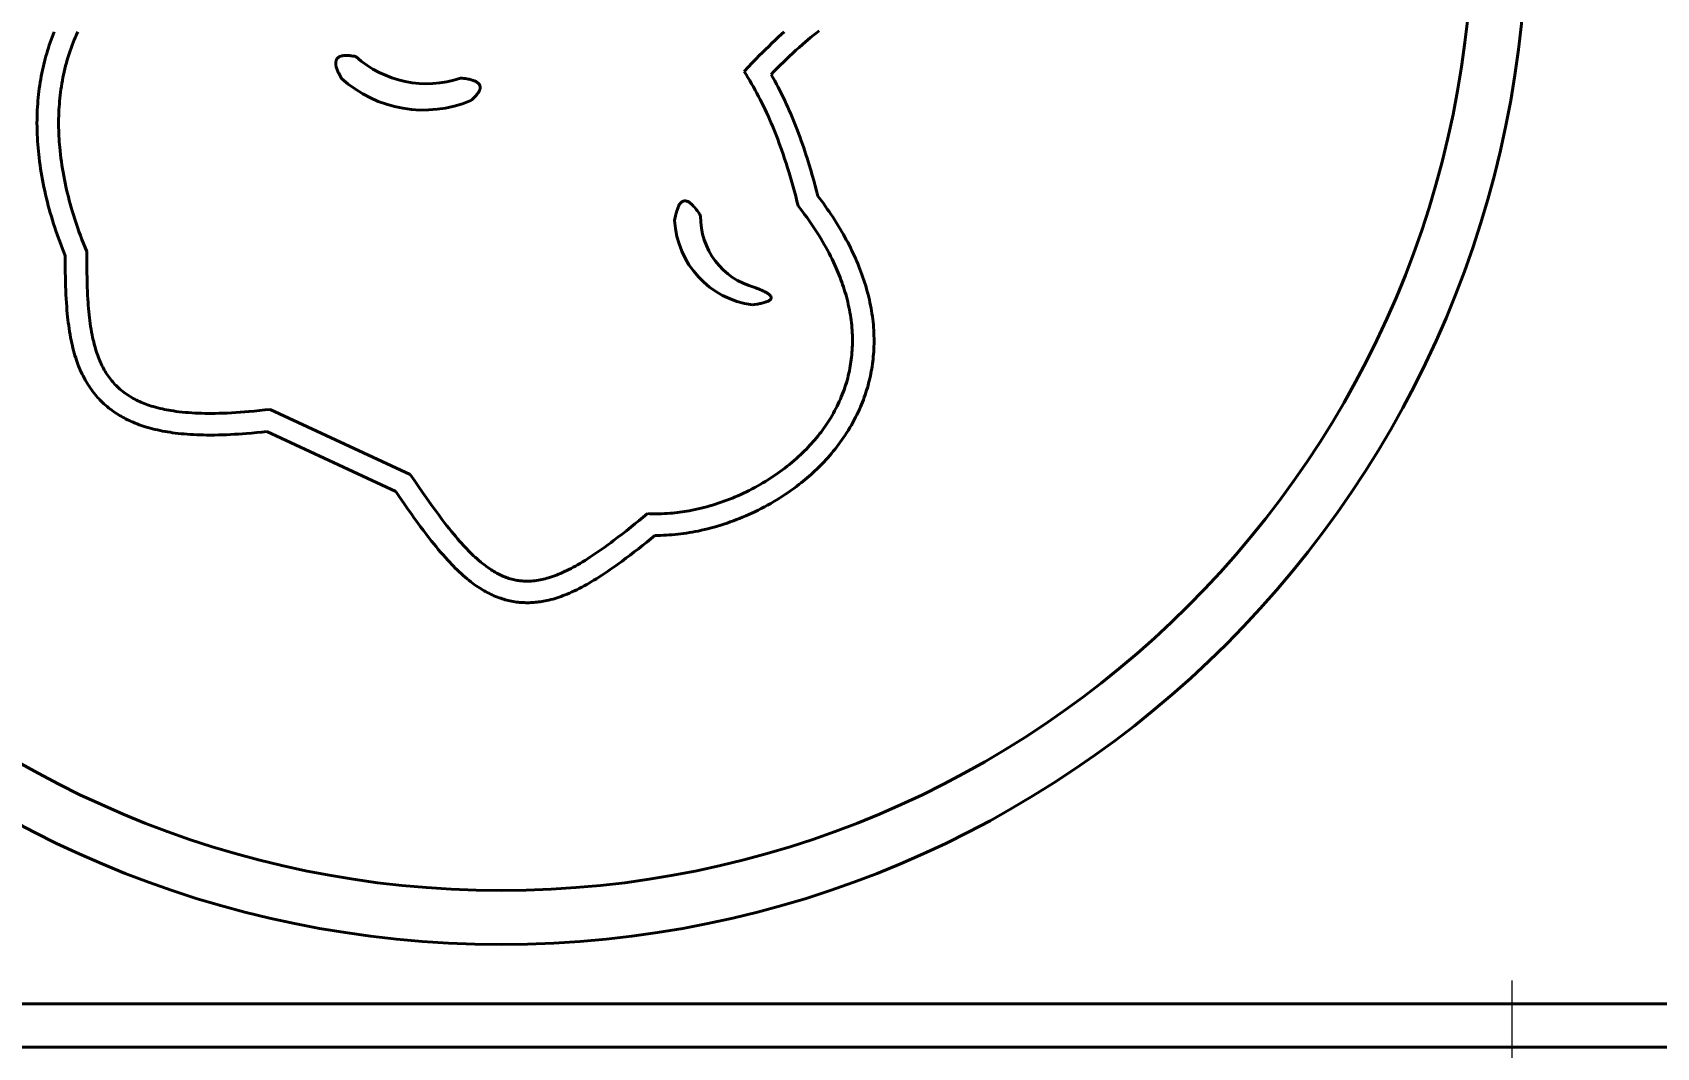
# Model space of a CAD drawing. Header units: millimetres. Extents: x 15 to 415, y 5 to 292.
# Drawn here: x 90.85 to 128.46, y 53.1 to 76.6 of the extents above; entities that cross this region are included whole.
import ezdxf

# ---------------------------------------------------------------- set-up
doc = ezdxf.new("R2010")
doc.units = ezdxf.units.MM
doc.layers.add('Annotations', color=7, linetype='Continuous')
doc.layers.add('Geometries', color=7, linetype='Continuous')
doc.styles.add('Shapr1', font='txt', dxfattribs={"height": 3.3495})
doc.dimstyles.new('ISO-25', dxfattribs={"dimtxt": 2.5, "dimasz": 2.5, "dimexe": 1.25, "dimexo": 0.625, "dimtad": 1, "dimtxsty": 'Standard', "dimcen": 2.5, "dimadec": 0, "dimazin": 0, "dimtfac": 1, "dimtmove": 0, "dimatfit": 3, "dimfxl": 1, "dimarcsym": 0})

# ---------------------------------------------------------------- blocks, each defined once
blk = doc.blocks.new('*D4')
at = {"layer": 'Annotations', "color": 0, "linetype": 'Continuous', "lineweight": 15}
for p, q in [((125.113, 52.152), (125.113, 54.652)), ((125.113, 49.652), (125.113, 43.901)), ((125.738, 49.652), (126.363, 49.652)), ((125.113, 43.901), (125.113, 25.999)), ((125.113, 41.401), (125.113, 38.901))]:
    blk.add_line(p, q, dxfattribs=at)
at = {"layer": 'Annotations', "color": 0}
for points in [[(124.697, 52.152), (125.53, 52.152), (125.113, 49.652)], [(125.53, 41.401), (124.697, 41.401), (125.113, 43.901)]]:
    blk.add_solid(points, dxfattribs=at)
at = {"layer": 'Defpoints', "color": 0}
for p in [(125.113, 49.652), (30.231, 43.901), (125.113, 43.901)]:
    blk.add_point(p, dxfattribs=at)
at = {"layer": 'Annotations', "color": 0, "lineweight": 15, "insert": (122.42, 31.564), "char_height": 3.3495, "attachment_point": 5, "rotation": 90, "style": 'Shapr1'}
blk.add_mtext('\\A1;11,5', dxfattribs=at)

msp = doc.modelspace()

# ---------------------------------------------------------------- linework, layer by layer
at = {"layer": 'Geometries', "linetype": 'Continuous', "lineweight": 40}
for p, q in [((99.5964, 66.37), (96.3547, 67.8752)), ((96.2717, 67.3628), (99.2593, 65.9755)), ((145.7228, 54.106), (54.8514, 54.106)), ((161.3342, 53.106), (42.6027, 53.106))]:
    msp.add_line(p, q, dxfattribs=at)
at = {"layer": 'Geometries', "linetype": 'Continuous', "lineweight": 40, "flags": 128}
for points in [[(91.3516, 76.6158), (91.3269, 76.5546), (91.3031, 76.4931), (91.2801, 76.4312), (91.2578, 76.3691), (91.2364, 76.3066), (91.2157, 76.244), (91.1959, 76.181), (91.1768, 76.1178), (91.1586, 76.0544), (91.1411, 75.9907), (91.1244, 75.9269), (91.1086, 75.8628), (91.0926, 75.7947), (91.0775, 75.7263), (91.0632, 75.6577), (91.0498, 75.5888), (91.0373, 75.5198), (91.0257, 75.4506), (91.0147, 75.3795), (91.0046, 75.3082), (90.9953, 75.2367), (90.987, 75.1651), (90.9795, 75.0934), (90.973, 75.0216), (90.9673, 74.9497), (90.9625, 74.8778), (90.9585, 74.8059), (90.9554, 74.7339), (90.9532, 74.6619), (90.9518, 74.5898), (90.9511, 74.5034), (90.9517, 74.4169), (90.9534, 74.3305), (90.9562, 74.244), (90.9602, 74.1577), (90.9646, 74.082), (90.9698, 74.0064), (90.9758, 73.9308), (90.9827, 73.8553), (90.9904, 73.7799), (90.9989, 73.7046), (91.0096, 73.6183), (91.0213, 73.532), (91.034, 73.446), (91.0477, 73.36), (91.0624, 73.2743), (91.078, 73.1887), (91.0945, 73.1033), (91.112, 73.018), (91.1306, 72.9323), (91.15, 72.8468), (91.1704, 72.7615), (91.1916, 72.6763), (91.2135, 72.5919), (91.2363, 72.5077), (91.2599, 72.4237), (91.2844, 72.3399), (91.3096, 72.2564), (91.3356, 72.1731), (91.3623, 72.0901), (91.3899, 72.0073), (91.4181, 71.9248), (91.4471, 71.8425), (91.4771, 71.7597), (91.5078, 71.6772), (91.5391, 71.595), (91.5712, 71.5131), (91.604, 71.4314)], [(92.1042, 71.53), (92.0661, 71.6226), (92.029, 71.7155), (91.9928, 71.8087), (91.9576, 71.9023), (91.9233, 71.9963), (91.8899, 72.0909), (91.8575, 72.1859), (91.8262, 72.2812), (91.796, 72.3768), (91.7668, 72.4728), (91.7434, 72.5528), (91.7208, 72.6331), (91.699, 72.7136), (91.678, 72.7943), (91.6578, 72.8752), (91.6384, 72.9563), (91.6199, 73.0376), (91.6023, 73.1191), (91.5856, 73.2008), (91.5698, 73.2827), (91.5549, 73.3647), (91.5409, 73.4469), (91.5279, 73.5293), (91.5158, 73.6117), (91.5048, 73.6943), (91.4947, 73.7772), (91.4857, 73.8602), (91.4777, 73.9432), (91.4721, 74.0084), (91.4673, 74.0736), (91.4631, 74.1388), (91.4595, 74.2041), (91.4567, 74.2695), (91.4545, 74.3349), (91.453, 74.4004), (91.4523, 74.4659), (91.4522, 74.5344), (91.453, 74.603), (91.4546, 74.6715), (91.457, 74.74), (91.4602, 74.8085), (91.4643, 74.8769), (91.4692, 74.9452), (91.4749, 75.0135), (91.4815, 75.0817), (91.489, 75.1499), (91.4974, 75.218), (91.5066, 75.2859), (91.5167, 75.3537), (91.5278, 75.4213), (91.5397, 75.4888), (91.5526, 75.5562), (91.5663, 75.6234), (91.5811, 75.6904), (91.5977, 75.7611), (91.6153, 75.8316), (91.6341, 75.9019), (91.6539, 75.9719), (91.6748, 76.0417), (91.6968, 76.1111), (91.7185, 76.1761), (91.7411, 76.2408), (91.7647, 76.3051), (91.7894, 76.3691), (91.8149, 76.4328), (91.8415, 76.4961), (91.869, 76.5589), (91.8974, 76.6212)], [(108.2527, 76.614), (108.1924, 76.5597), (108.1175, 76.4912), (108.0431, 76.4219), (107.9694, 76.3521), (107.8962, 76.2816), (107.8233, 76.2104), (107.751, 76.1387), (107.6791, 76.0665), (107.6077, 75.9938), (107.5131, 75.8962), (107.4192, 75.7978), (107.326, 75.6988)], [(107.953, 75.6325), (108.023, 75.704), (108.0934, 75.775), (108.1644, 75.8455), (108.2358, 75.9155), (108.3078, 75.9849), (108.3804, 76.0539), (108.4536, 76.1223), (108.5275, 76.19), (108.602, 76.2569), (108.6771, 76.3232), (108.7402, 76.3776), (108.8038, 76.4315), (108.868, 76.4847), (108.9327, 76.5373), (108.998, 76.5891), (109.0639, 76.6401)], [(98.0042, 75.5378), (97.9871, 75.5673), (97.9705, 75.5972), (97.9546, 75.6274), (97.9394, 75.658), (97.9296, 75.6788), (97.9203, 75.6998), (97.9114, 75.7211), (97.9031, 75.7426), (97.8954, 75.7644), (97.8884, 75.7865), (97.8835, 75.8043), (97.8793, 75.8222), (97.8757, 75.8403), (97.8736, 75.8542), (97.872, 75.8682), (97.871, 75.8823), (97.8708, 75.8964), (97.8713, 75.9101), (97.8727, 75.9237), (97.8741, 75.9329), (97.876, 75.942), (97.8785, 75.951), (97.8813, 75.9597), (97.8847, 75.9682), (97.8887, 75.9765), (97.8933, 75.9848), (97.8985, 75.9928), (97.9043, 76.0004), (97.9121, 76.0093), (97.9208, 76.0175), (97.9303, 76.0251), (97.9404, 76.032), (97.9502, 76.0378), (97.9604, 76.043), (97.9709, 76.0476), (97.9818, 76.0517), (97.993, 76.0554), (98.0043, 76.0585), (98.0204, 76.0622), (98.0367, 76.0651), (98.0531, 76.0674), (98.0695, 76.069), (98.092, 76.0703), (98.1145, 76.0708), (98.137, 76.0705), (98.1618, 76.0694), (98.1865, 76.0677), (98.2111, 76.0653), (98.2357, 76.0624), (98.2686, 76.0577), (98.3014, 76.0523), (98.3341, 76.0462)], [(107.326, 75.6988), (107.3712, 75.6287), (107.4154, 75.5581), (107.4587, 75.4868), (107.5012, 75.415), (107.5428, 75.3426), (107.5836, 75.2698), (107.6237, 75.1962), (107.6629, 75.1222), (107.7014, 75.0478), (107.7391, 74.9729), (107.776, 74.8976), (107.8122, 74.8219), (107.8474, 74.7463), (107.8819, 74.6705), (107.9156, 74.5943), (107.9488, 74.5177), (107.9812, 74.4409), (108.013, 74.3638), (108.0442, 74.2862), (108.0747, 74.2084), (108.1047, 74.1304), (108.134, 74.0521), (108.1628, 73.9736), (108.1909, 73.8949), (108.2282, 73.7878), (108.2644, 73.6804), (108.2997, 73.5727), (108.334, 73.4646), (108.3673, 73.3562), (108.3998, 73.2475), (108.4314, 73.1383), (108.4622, 73.0289), (108.4921, 72.9193), (108.5212, 72.8094), (108.5495, 72.6992), (108.577, 72.5889)], [(109.0365, 72.812), (109.0054, 72.9331), (108.9734, 73.0539), (108.9405, 73.1745), (108.9066, 73.2949), (108.8716, 73.415), (108.8355, 73.5349), (108.8109, 73.6146), (108.7858, 73.6942), (108.7601, 73.7736), (108.7338, 73.8534), (108.7069, 73.9331), (108.6795, 74.0126), (108.6516, 74.0919), (108.6231, 74.171), (108.594, 74.25), (108.5642, 74.3288), (108.5339, 74.4073), (108.503, 74.4857), (108.4714, 74.5638), (108.4392, 74.6417), (108.4064, 74.7193), (108.3727, 74.7972), (108.3383, 74.8747), (108.3032, 74.952), (108.2674, 75.0289), (108.2308, 75.1056), (108.1935, 75.1819), (108.1554, 75.258), (108.1165, 75.3337), (108.0769, 75.409), (108.0364, 75.484), (107.9951, 75.5585), (107.953, 75.6325)], [(100.9982, 75.0257), (101.0214, 75.0457), (101.0441, 75.0662), (101.0665, 75.0872), (101.0883, 75.1088), (101.1037, 75.1249), (101.1187, 75.1414), (101.1332, 75.1583), (101.1473, 75.1758), (101.1608, 75.1939), (101.1733, 75.2125), (101.1824, 75.2274), (101.1908, 75.2428), (101.1959, 75.2534), (101.2006, 75.2643), (101.2048, 75.2753), (101.2087, 75.2878), (101.2117, 75.3005), (101.2132, 75.3093), (101.2143, 75.3182), (101.2147, 75.3271), (101.2146, 75.3373), (101.2136, 75.3475), (101.2117, 75.3579), (101.2089, 75.368), (101.2053, 75.3777), (101.201, 75.3869), (101.1957, 75.3961), (101.1898, 75.4048), (101.1838, 75.4123), (101.1774, 75.4194), (101.1706, 75.4261), (101.1595, 75.4358), (101.1478, 75.4447), (101.1367, 75.4522), (101.1252, 75.4591), (101.1134, 75.4656), (101.1014, 75.4716), (101.0847, 75.4791), (101.0677, 75.486), (101.0505, 75.4922), (101.0275, 75.4997), (101.0043, 75.5065), (100.9809, 75.5125), (100.9572, 75.518), (100.9333, 75.5229), (100.9094, 75.5274), (100.8729, 75.5334), (100.8363, 75.5385), (100.7995, 75.5429), (100.7627, 75.5467)], [(108.577, 72.5889), (108.628, 72.523), (108.6784, 72.4566), (108.7281, 72.3897), (108.7772, 72.3223), (108.8255, 72.2544), (108.8731, 72.186), (108.92, 72.117), (108.966, 72.0476), (109.0116, 71.9771), (109.0564, 71.906), (109.1003, 71.8344), (109.1433, 71.7623), (109.182, 71.6954), (109.22, 71.628), (109.2571, 71.5601), (109.2935, 71.4917), (109.3289, 71.4228), (109.3634, 71.3535), (109.3969, 71.2837), (109.4294, 71.2136), (109.461, 71.1429), (109.484, 71.0895), (109.5064, 71.0359), (109.5282, 70.982), (109.5494, 70.9279), (109.5699, 70.8736), (109.5898, 70.8191), (109.609, 70.7643), (109.6275, 70.7094), (109.6454, 70.654), (109.6626, 70.5984), (109.6791, 70.5426), (109.6948, 70.4866), (109.7109, 70.426), (109.7262, 70.365), (109.7405, 70.3039), (109.7539, 70.2425), (109.7664, 70.1808), (109.778, 70.1188), (109.7885, 70.0567), (109.7981, 69.9944), (109.8059, 69.9372), (109.8129, 69.8799), (109.819, 69.8226), (109.8243, 69.7651), (109.8286, 69.7076), (109.832, 69.65), (109.8345, 69.5924), (109.8361, 69.5347), (109.8367, 69.477), (109.8364, 69.4193), (109.8352, 69.3616), (109.8329, 69.3039), (109.8298, 69.2463), (109.8256, 69.1888), (109.8205, 69.1313), (109.8151, 69.0803), (109.809, 69.0294), (109.8021, 68.9785), (109.7944, 68.9277), (109.7859, 68.877), (109.7767, 68.8265), (109.7654, 68.7699), (109.7531, 68.7135), (109.7398, 68.6573), (109.7256, 68.6014), (109.7105, 68.5457), (109.6944, 68.4903), (109.6773, 68.4352), (109.6593, 68.3804), (109.6404, 68.3259), (109.6205, 68.2717), (109.5998, 68.2178), (109.5781, 68.1644), (109.5556, 68.1112), (109.5322, 68.0585), (109.5079, 68.0061), (109.4809, 67.9503), (109.4529, 67.895), (109.4239, 67.8401), (109.394, 67.7857), (109.3632, 67.7319), (109.3339, 67.6826), (109.3039, 67.6338), (109.2731, 67.5854), (109.2416, 67.5375), (109.2094, 67.4901), (109.1765, 67.4432), (109.143, 67.3968), (109.1087, 67.3508), (109.0738, 67.3054), (109.0383, 67.2604), (109.0021, 67.216), (108.9653, 67.1721), (108.9279, 67.1286), (108.8899, 67.0857), (108.8514, 67.0433), (108.8101, 66.9992), (108.7683, 66.9557), (108.7258, 66.9127), (108.6828, 66.8703), (108.6392, 66.8285), (108.589, 66.7817), (108.5381, 66.7357), (108.4865, 66.6905), (108.4342, 66.6459), (108.3812, 66.6021), (108.3276, 66.559), (108.2736, 66.5168), (108.2189, 66.4754), (108.1636, 66.4347), (108.1077, 66.3948), (108.0513, 66.3556), (107.9943, 66.3171), (107.9369, 66.2795), (107.8791, 66.2427), (107.8207, 66.2066), (107.7618, 66.1713), (107.7024, 66.1367), (107.6426, 66.1029), (107.578, 66.0676), (107.5129, 66.0332), (107.4474, 65.9996), (107.3812, 65.9669), (107.3147, 65.9352), (107.2477, 65.9043), (107.1842, 65.8761), (107.1203, 65.8487), (107.0561, 65.8221), (106.9915, 65.7964), (106.9265, 65.7714), (106.8612, 65.7473), (106.7957, 65.7242), (106.7299, 65.7018), (106.6638, 65.6804), (106.5973, 65.6598), (106.5305, 65.6401), (106.4635, 65.6213), (106.3964, 65.6035), (106.329, 65.5865), (106.2613, 65.5705), (106.1934, 65.5555), (106.1252, 65.5414), (106.0568, 65.5283), (106.002, 65.5185), (105.947, 65.5094), (105.8919, 65.501), (105.8367, 65.4932), (105.7813, 65.4861), (105.7258, 65.4797), (105.6703, 65.474), (105.6146, 65.469), (105.549, 65.4641), (105.4832, 65.4603), (105.4174, 65.4575), (105.3516, 65.4557), (105.2987, 65.4552), (105.2458, 65.4554), (105.1929, 65.4563), (105.14, 65.458), (105.0871, 65.4605)], [(105.2606, 64.9557), (105.3273, 64.9558), (105.3941, 64.9569), (105.4608, 64.9591), (105.5274, 64.9622), (105.594, 64.9662), (105.6605, 64.9713), (105.727, 64.9772), (105.7934, 64.9841), (105.8596, 64.9919), (105.9258, 65.0006), (105.9932, 65.0103), (106.0604, 65.021), (106.1275, 65.0326), (106.1945, 65.045), (106.2612, 65.0583), (106.3368, 65.0745), (106.4121, 65.0918), (106.4872, 65.1101), (106.5622, 65.1296), (106.6368, 65.15), (106.7112, 65.1716), (106.7851, 65.1941), (106.8587, 65.2176), (106.932, 65.2421), (107.0051, 65.2677), (107.0778, 65.2942), (107.1502, 65.3217), (107.2221, 65.3501), (107.2936, 65.3794), (107.3647, 65.4097), (107.4355, 65.441), (107.5059, 65.4731), (107.5758, 65.5062), (107.6501, 65.5426), (107.7239, 65.58), (107.7972, 65.6184), (107.87, 65.6579), (107.9422, 65.6984), (108.0139, 65.74), (108.0818, 65.7806), (108.1492, 65.8222), (108.2159, 65.8648), (108.2822, 65.9083), (108.3478, 65.9528), (108.4128, 65.9982), (108.477, 66.0444), (108.5405, 66.0916), (108.6034, 66.1397), (108.6501, 66.1765), (108.6965, 66.2138), (108.7424, 66.2516), (108.7878, 66.29), (108.8328, 66.3287), (108.8773, 66.368), (108.9213, 66.4079), (108.9648, 66.4482), (109.008, 66.4891), (109.0507, 66.5306), (109.0928, 66.5726), (109.1345, 66.615), (109.179, 66.6616), (109.2229, 66.7088), (109.2661, 66.7565), (109.3087, 66.8048), (109.3508, 66.8539), (109.3921, 66.9035), (109.4328, 66.9538), (109.4727, 67.0045), (109.514, 67.0585), (109.5544, 67.1131), (109.5939, 67.1684), (109.6326, 67.2242), (109.6705, 67.2806), (109.7075, 67.3376), (109.7435, 67.3951), (109.7787, 67.4533), (109.8129, 67.512), (109.8461, 67.5712), (109.8784, 67.631), (109.9097, 67.6913), (109.94, 67.7521), (109.9693, 67.8134), (109.9975, 67.8752), (110.0217, 67.9305), (110.045, 67.9861), (110.0675, 68.0421), (110.0892, 68.0985), (110.11, 68.1553), (110.1299, 68.2124), (110.1477, 68.2661), (110.1647, 68.32), (110.181, 68.3742), (110.1964, 68.4288), (110.2111, 68.4835), (110.2249, 68.5385), (110.238, 68.5935), (110.2502, 68.6488), (110.2616, 68.7042), (110.2722, 68.7598), (110.282, 68.8157), (110.291, 68.8716), (110.2992, 68.9276), (110.3065, 68.9837), (110.313, 69.0399), (110.3188, 69.0963), (110.3237, 69.1527), (110.3278, 69.2092), (110.3314, 69.2703), (110.3339, 69.3314), (110.3356, 69.3925), (110.3363, 69.4537), (110.3361, 69.515), (110.3349, 69.5762), (110.3327, 69.641), (110.3294, 69.7058), (110.3251, 69.7705), (110.3198, 69.8351), (110.3135, 69.8996), (110.3062, 69.964), (110.2979, 70.0283), (110.2887, 70.0925), (110.2785, 70.1565), (110.2673, 70.2204), (110.2553, 70.2841), (110.2423, 70.3476), (110.2284, 70.4109), (110.2137, 70.4741), (110.1981, 70.537), (110.1806, 70.6033), (110.1622, 70.6693), (110.1429, 70.7351), (110.1227, 70.8007), (110.1017, 70.8659), (110.0798, 70.9305), (110.0572, 70.9949), (110.0337, 71.0589), (110.0094, 71.1227), (109.9842, 71.1863), (109.9583, 71.2496), (109.9316, 71.3125), (109.9042, 71.3752), (109.8761, 71.4373), (109.8473, 71.4992), (109.8178, 71.5607), (109.7877, 71.6219), (109.7568, 71.6829), (109.7253, 71.7435), (109.6932, 71.8038), (109.6604, 71.8638), (109.6271, 71.9233), (109.5932, 71.9825), (109.5587, 72.0413), (109.5237, 72.0998), (109.476, 72.1775), (109.4274, 72.2545), (109.3779, 72.3309), (109.3372, 72.3923), (109.2959, 72.4534), (109.254, 72.514), (109.2116, 72.5743), (109.1541, 72.6542), (109.0957, 72.7334), (109.0365, 72.812)], [(105.7188, 72.2465), (105.725, 72.2841), (105.7318, 72.3216), (105.7393, 72.359), (105.7454, 72.387), (105.7522, 72.4149), (105.7594, 72.4427), (105.7674, 72.4703), (105.774, 72.4913), (105.7811, 72.5121), (105.7888, 72.5327), (105.7972, 72.5532), (105.8063, 72.5734), (105.8163, 72.5932), (105.8251, 72.6087), (105.8345, 72.6237), (105.8414, 72.6335), (105.8487, 72.643), (105.8564, 72.6522), (105.8652, 72.6615), (105.8746, 72.6702), (105.8813, 72.6757), (105.8884, 72.6809), (105.8958, 72.6856), (105.9045, 72.6903), (105.9135, 72.6944), (105.9232, 72.6977), (105.933, 72.7003), (105.9429, 72.7018), (105.9528, 72.7026), (105.963, 72.7025), (105.9732, 72.7016), (105.982, 72.7001), (105.9907, 72.6982), (105.9993, 72.6957), (106.0123, 72.691), (106.0249, 72.6855), (106.0395, 72.6779), (106.0536, 72.6695), (106.0672, 72.6603), (106.0806, 72.6503), (106.0937, 72.6397), (106.1064, 72.6287), (106.1203, 72.6158), (106.1338, 72.6025), (106.147, 72.5889), (106.1662, 72.5677), (106.1849, 72.546), (106.2028, 72.5239), (106.2202, 72.5014), (106.2372, 72.4786), (106.2538, 72.4555), (106.2764, 72.4227), (106.2984, 72.3895), (106.3198, 72.356)], [(96.3547, 67.8752), (96.2305, 67.8608), (96.1062, 67.8474), (95.9818, 67.835), (95.8573, 67.8236), (95.7575, 67.8153), (95.6577, 67.8078), (95.5577, 67.8012), (95.4578, 67.7953), (95.3577, 67.7905), (95.2645, 67.7868), (95.1713, 67.784), (95.078, 67.7822), (94.9847, 67.7814), (94.9101, 67.7815), (94.8354, 67.7824), (94.7608, 67.784), (94.6862, 67.7864), (94.6116, 67.7897), (94.5371, 67.7939), (94.4626, 67.799), (94.3881, 67.8051), (94.3138, 67.8123), (94.2396, 67.8205), (94.176, 67.8286), (94.1126, 67.8376), (94.0492, 67.8475), (94.0017, 67.8556), (93.9543, 67.8643), (93.9071, 67.8737), (93.8599, 67.8837), (93.8051, 67.8961), (93.7505, 67.9096), (93.6962, 67.924), (93.6422, 67.9394), (93.5991, 67.9525), (93.5563, 67.9663), (93.5138, 67.9809), (93.4715, 67.9962), (93.4295, 68.0123), (93.3938, 68.0267), (93.3583, 68.0417), (93.3232, 68.0573), (93.2882, 68.0736), (93.2535, 68.0905), (93.2191, 68.108), (93.182, 68.128), (93.1453, 68.1487), (93.109, 68.1703), (93.0733, 68.1927), (93.038, 68.2159), (93.0034, 68.2399), (92.9693, 68.2648), (92.9359, 68.2905), (92.9031, 68.3171), (92.8709, 68.3444), (92.8395, 68.3726), (92.8088, 68.4015), (92.7825, 68.4276), (92.7568, 68.4542), (92.7316, 68.4815), (92.7071, 68.5092), (92.6832, 68.5375), (92.6592, 68.5674), (92.6358, 68.5978), (92.6131, 68.6287), (92.5911, 68.6602), (92.5697, 68.692), (92.5491, 68.7244), (92.5291, 68.7571), (92.5099, 68.7903), (92.4912, 68.8238), (92.4733, 68.8577), (92.4552, 68.8935), (92.4378, 68.9296), (92.4211, 68.966), (92.4051, 69.0028), (92.3897, 69.0398), (92.3737, 69.08), (92.3585, 69.1205), (92.344, 69.1613), (92.3301, 69.2024), (92.3169, 69.2437), (92.3043, 69.2852), (92.29, 69.3352), (92.2765, 69.3854), (92.2638, 69.4358), (92.2518, 69.4864), (92.2406, 69.5371), (92.2275, 69.6007), (92.2154, 69.6645), (92.2043, 69.7284), (92.194, 69.7926), (92.184, 69.8609), (92.1749, 69.9294), (92.1665, 69.998), (92.1589, 70.0666), (92.1517, 70.1394), (92.1451, 70.2122), (92.1393, 70.285), (92.134, 70.3579), (92.1294, 70.4308), (92.1243, 70.522), (92.12, 70.6132), (92.1163, 70.7045), (92.1133, 70.7958), (92.1101, 70.9175), (92.1077, 71.0393), (92.106, 71.161), (92.1049, 71.284), (92.1044, 71.407), (92.1042, 71.53)], [(91.604, 71.4314), (91.6045, 71.3064), (91.6054, 71.1814), (91.6069, 71.0564), (91.6091, 70.9314), (91.6114, 70.8314), (91.6144, 70.7313), (91.618, 70.6313), (91.6224, 70.5314), (91.6277, 70.4314), (91.6329, 70.3456), (91.639, 70.2597), (91.6458, 70.1739), (91.6536, 70.0882), (91.6605, 70.0197), (91.668, 69.9513), (91.6763, 69.8829), (91.6853, 69.8146), (91.695, 69.7465), (91.7056, 69.6784), (91.7169, 69.6105), (91.7292, 69.5427), (91.7425, 69.4751), (91.7568, 69.4077), (91.7698, 69.3501), (91.7838, 69.2927), (91.7985, 69.2356), (91.8143, 69.1785), (91.8309, 69.1217), (91.8486, 69.0652), (91.8643, 69.0178), (91.8808, 68.9706), (91.898, 68.9236), (91.916, 68.877), (91.9349, 68.8307), (91.9545, 68.7847), (91.975, 68.7391), (91.9963, 68.6939), (92.0185, 68.649), (92.0415, 68.6047), (92.0654, 68.5607), (92.0902, 68.5173), (92.1119, 68.4811), (92.1341, 68.4452), (92.157, 68.4098), (92.1806, 68.3748), (92.2048, 68.3402), (92.2343, 68.2998), (92.2647, 68.2601), (92.2961, 68.2211), (92.3283, 68.1829), (92.3548, 68.1529), (92.3818, 68.1233), (92.4094, 68.0943), (92.4375, 68.0658), (92.4662, 68.0379), (92.5027, 68.0037), (92.54, 67.9704), (92.5781, 67.9379), (92.6169, 67.9063), (92.6513, 67.8794), (92.6862, 67.8532), (92.7217, 67.8277), (92.7576, 67.8028), (92.7939, 67.7787), (92.8279, 67.757), (92.8622, 67.7359), (92.8969, 67.7153), (92.932, 67.6953), (92.9674, 67.6759), (93.0032, 67.6571), (93.0464, 67.6353), (93.0901, 67.6143), (93.1341, 67.5942), (93.1785, 67.5749), (93.2232, 67.5564), (93.2699, 67.538), (93.317, 67.5204), (93.3643, 67.5036), (93.412, 67.4876), (93.4598, 67.4724), (93.5162, 67.4555), (93.5729, 67.4396), (93.6299, 67.4247), (93.6872, 67.4106), (93.7447, 67.3974), (93.8025, 67.3851), (93.8603, 67.3736), (93.9182, 67.363), (93.9763, 67.353), (94.0345, 67.3439), (94.0928, 67.3354), (94.1512, 67.3277), (94.2214, 67.3193), (94.2917, 67.3118), (94.362, 67.3052), (94.4325, 67.2995), (94.503, 67.2946), (94.5782, 67.2903), (94.6534, 67.2869), (94.7287, 67.2842), (94.804, 67.2824), (94.8793, 67.2813), (94.9721, 67.2809), (95.0649, 67.2815), (95.1577, 67.2832), (95.2505, 67.2857), (95.3433, 67.2892), (95.4359, 67.2934), (95.5286, 67.2985), (95.6212, 67.3042), (95.7138, 67.3107), (95.8063, 67.3179), (95.9228, 67.3277), (96.0391, 67.3386), (96.1554, 67.3502), (96.2717, 67.3628)], [(107.5201, 70.295), (107.5695, 70.3022), (107.6188, 70.3102), (107.6434, 70.3145), (107.6679, 70.3191), (107.6924, 70.3241), (107.7168, 70.3293), (107.7412, 70.3349), (107.7654, 70.341), (107.7895, 70.3477), (107.8134, 70.3549), (107.8349, 70.3622), (107.8561, 70.3702), (107.8701, 70.3761), (107.8839, 70.3826), (107.8974, 70.3897), (107.9104, 70.3976), (107.9167, 70.4019), (107.9229, 70.4065), (107.9287, 70.4114), (107.9343, 70.4166), (107.9395, 70.4224), (107.9443, 70.4286), (107.9467, 70.4325), (107.949, 70.4366), (107.9509, 70.4409), (107.9525, 70.4454), (107.9536, 70.4499), (107.9543, 70.4544), (107.9546, 70.4592), (107.9545, 70.464), (107.954, 70.4682), (107.9532, 70.4724), (107.952, 70.4765), (107.9506, 70.4806), (107.9477, 70.4872), (107.9442, 70.4936), (107.9401, 70.4998), (107.9357, 70.5058), (107.9273, 70.5154), (107.9183, 70.5244), (107.9088, 70.5329), (107.8986, 70.5412), (107.8881, 70.549), (107.8774, 70.5565), (107.8598, 70.5678), (107.8418, 70.5786), (107.8236, 70.5888), (107.8051, 70.5986), (107.7863, 70.608), (107.7674, 70.6171), (107.7485, 70.6259), (107.7293, 70.6344), (107.6908, 70.6508), (107.6612, 70.6628), (107.6315, 70.6744), (107.6016, 70.6857), (107.5716, 70.6967)], [(105.0871, 65.4605), (104.9909, 65.3806), (104.8944, 65.3012), (104.7975, 65.2223), (104.7001, 65.1439), (104.6022, 65.066), (104.5038, 64.9888), (104.4048, 64.9124), (104.3052, 64.8367), (104.238, 64.7866), (104.1705, 64.7368), (104.1026, 64.6876), (104.0344, 64.6389), (103.9657, 64.5908), (103.8966, 64.5433), (103.827, 64.4965), (103.7569, 64.4504), (103.7005, 64.4142), (103.6436, 64.3785), (103.5864, 64.3434), (103.5288, 64.3091), (103.4707, 64.2754), (103.4211, 64.2474), (103.3712, 64.22), (103.3208, 64.1933), (103.2702, 64.1673), (103.2191, 64.142), (103.1677, 64.1175), (103.1227, 64.0969), (103.0775, 64.077), (103.0319, 64.0579), (102.986, 64.0395), (102.9397, 64.0219), (102.8932, 64.0052), (102.8463, 63.9895), (102.7991, 63.9748), (102.7602, 63.9635), (102.7211, 63.953), (102.6818, 63.9432), (102.6423, 63.9343), (102.6026, 63.9262), (102.5622, 63.919), (102.5217, 63.9127), (102.481, 63.9074), (102.4402, 63.9031), (102.3993, 63.8999), (102.3583, 63.8978), (102.3173, 63.8969), (102.2763, 63.897), (102.2477, 63.8979), (102.2191, 63.8993), (102.1906, 63.9013), (102.1621, 63.9039), (102.1336, 63.907), (102.1051, 63.9108), (102.0727, 63.9159), (102.0404, 63.9217), (102.0082, 63.9283), (101.9762, 63.9356), (101.9443, 63.9437), (101.9127, 63.9526), (101.8813, 63.9621), (101.8501, 63.9724), (101.8191, 63.9833), (101.7884, 63.995), (101.7564, 64.0079), (101.7245, 64.0216), (101.693, 64.0359), (101.6618, 64.0509), (101.6309, 64.0665), (101.5976, 64.0842), (101.5646, 64.1026), (101.532, 64.1216), (101.4997, 64.1413), (101.4679, 64.1615), (101.4282, 64.1878), (101.3891, 64.215), (101.3505, 64.2429), (101.3125, 64.2715), (101.2692, 64.3054), (101.2265, 64.3402), (101.1845, 64.3757), (101.1431, 64.412), (101.1023, 64.4488), (101.0621, 64.4863), (101.0224, 64.5244), (100.9832, 64.563), (100.9439, 64.6027), (100.905, 64.6429), (100.8666, 64.6835), (100.8286, 64.7245), (100.7828, 64.775), (100.7375, 64.8261), (100.6928, 64.8776), (100.6486, 64.9296), (100.6049, 64.9819), (100.5508, 65.0478), (100.4974, 65.1143), (100.4445, 65.1812), (100.3922, 65.2485), (100.3228, 65.3394), (100.2541, 65.431), (100.1862, 65.5231), (100.1105, 65.6275), (100.0354, 65.7324), (99.961, 65.8378), (99.8872, 65.9436), (99.7896, 66.0852), (99.6927, 66.2274), (99.5964, 66.37)], [(99.2593, 65.9755), (99.3531, 65.8377), (99.4475, 65.7003), (99.5427, 65.5635), (99.6147, 65.4613), (99.6873, 65.3595), (99.7606, 65.2581), (99.8346, 65.1573), (99.9011, 65.0683), (99.9682, 64.9797), (100.0361, 64.8918), (100.0876, 64.8263), (100.1397, 64.7611), (100.1922, 64.6965), (100.2454, 64.6323), (100.2995, 64.5684), (100.3542, 64.5051), (100.4096, 64.4424), (100.4659, 64.3804), (100.5082, 64.3348), (100.5511, 64.2897), (100.5945, 64.245), (100.6383, 64.2008), (100.6828, 64.1572), (100.7278, 64.1141), (100.7735, 64.0717), (100.8198, 64.0301), (100.8667, 63.9891), (100.9144, 63.949), (100.9546, 63.9163), (100.9954, 63.8842), (101.0367, 63.8528), (101.0787, 63.8221), (101.1212, 63.7921), (101.1642, 63.7629), (101.199, 63.7401), (101.2341, 63.718), (101.2696, 63.6963), (101.3054, 63.6753), (101.3418, 63.6548), (101.3785, 63.635), (101.4156, 63.6157), (101.4529, 63.5972), (101.4926, 63.5784), (101.5327, 63.5605), (101.5731, 63.5433), (101.6139, 63.527), (101.655, 63.5116), (101.6895, 63.4995), (101.7241, 63.4879), (101.759, 63.4771), (101.7942, 63.4668), (101.8296, 63.4573), (101.8652, 63.4484), (101.9026, 63.4399), (101.9402, 63.4322), (101.978, 63.4252), (102.016, 63.4191), (102.0542, 63.4138), (102.0924, 63.4092), (102.1288, 63.4056), (102.1652, 63.4028), (102.2017, 63.4006), (102.2383, 63.3991), (102.275, 63.3982), (102.3117, 63.3981), (102.3482, 63.3986), (102.3847, 63.3998), (102.4212, 63.4016), (102.4578, 63.4041), (102.4943, 63.4072), (102.5308, 63.4109), (102.5688, 63.4155), (102.6068, 63.4207), (102.6447, 63.4266), (102.6826, 63.4331), (102.7203, 63.4403), (102.758, 63.4481), (102.806, 63.4591), (102.8538, 63.471), (102.9014, 63.4839), (102.9488, 63.4977), (102.9958, 63.5123), (103.0426, 63.5278), (103.089, 63.5441), (103.1353, 63.5612), (103.1812, 63.579), (103.2268, 63.5975), (103.2835, 63.6216), (103.3397, 63.6466), (103.3956, 63.6725), (103.451, 63.6993), (103.5099, 63.7288), (103.5683, 63.7591), (103.6263, 63.7903), (103.6839, 63.8222), (103.7398, 63.854), (103.7954, 63.8865), (103.8506, 63.9196), (103.9055, 63.9532), (103.96, 63.9873), (104.0277, 64.0307), (104.095, 64.0748), (104.1618, 64.1196), (104.2282, 64.165), (104.2948, 64.2113), (104.3609, 64.2582), (104.4268, 64.3055), (104.4922, 64.3534), (104.5902, 64.4261), (104.6875, 64.4997), (104.7842, 64.5741), (104.8803, 64.6492), (104.976, 64.725), (105.0713, 64.8014), (105.1662, 64.8783), (105.2606, 64.9557)]]:
    msp.add_lwpolyline(points, dxfattribs=at)
at = {"layer": 'Geometries', "linetype": 'Continuous', "lineweight": 40}
for radius in [23.75, 22.5]:
    msp.add_circle((101.7014, 79.2339), radius, dxfattribs=at)
for centre, radius, start, end in [((99.9753, 77.8717), 2.4547, 228.04236, 288.71056), ((99.9039, 77.6365), 2.8309, 227.84853, 292.74025), ((107.7951, 72.356), 2.0792, 183.01889, 262.39916), ((108.0086, 72.3281), 1.689, 179.05598, 255.00556)]:
    msp.add_arc(centre, radius, start, end, dxfattribs=at)

# ---------------------------------------------------------------- dimensions: what is measured, and where the dimension line sits
at = {"layer": 'Annotations', "linetype": 'Continuous', "lineweight": 15}
dim = msp.add_linear_dim(base=(125.1133, 43.9012), p1=(125.1133, 49.6521), p2=(30.2311, 43.9011), angle=270, dimstyle='ISO-25', override={"dimscale": 1, "dimgap": 0.7, "dimdec": 2, "dimlfac": 2, "dimrnd": 0.01, "dimzin": 8, "dimdsep": 44, "dimtxsty": 'Shapr1', "dimse1": 0, "dimse2": 1, "dimadec": 2, "dimtol": 0, "dimlim": 0, "dimtp": 0, "dimtm": 0, "dimtfac": 0.6, "dimtdec": 8, "dimfrac": 2, "dimtolj": 1, "dimlwd": 15, "dimlwe": 15}, dxfattribs=at)
dim.commit()
dim.dimension.update_dxf_attribs({"geometry": '*D4', "text_midpoint": (125.1133, 31.5642), "dimtype": 160})

doc.saveas('drawing.dxf')
